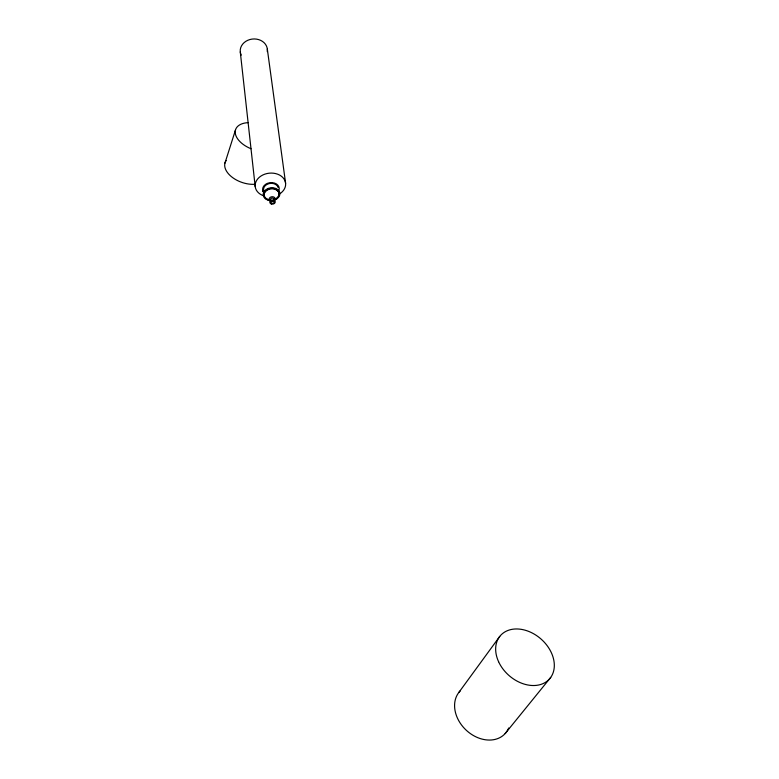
<?xml version="1.0" encoding="UTF-8"?>
<svg xmlns="http://www.w3.org/2000/svg" width="779" height="779" viewBox="0 0 779 779"><rect width="100%" height="100%" fill="white"/><g stroke="black" fill="none" stroke-linecap="round" stroke-linejoin="round"><path stroke-width="1.17" d="M263.584 190.388L263.331 191.566M279.447 194.253L279.573 193.095M224.946 163.113L235.453 130.083M263.185 190.29L263.039 191.527M458.85 692.443L499.758 636.404M505.143 733.584L550.734 677.399M267.333 49.135L285.611 183.318M240.283 51.969L255.21 186.687M250.965 148.731A22.698 13.048 19.6 0 1 235.258 133.053A22.698 13.048 19.6 0 1 248.082 122.654M255.103 184.263A22.211 13.214 19.4 0 1 231.421 176.667A22.211 13.214 19.4 0 1 226.144 160.542M263.769 195.831A15.298 11.782 -6.2 0 1 257.966 178.605A15.298 11.782 -6.2 0 1 281.209 176.093A15.298 11.782 -6.2 0 1 279.184 194.166M241.227 55.124A13.603 11.5 -4.9 0 1 252.026 39.096A13.603 11.5 -4.9 0 1 267.275 51.589M270.732 201.177A3.048 2.318 -6.3 0 1 270.245 197.33A3.048 2.318 -6.3 0 1 275.075 198.285A3.048 2.318 -6.3 0 1 271.764 201.372M270.109 200.398A7.576 5.794 -6.3 0 1 265.006 192.101A7.576 5.794 -6.3 0 1 277.129 190.417A7.576 5.794 -6.3 0 1 274.831 199.736M270.05 199.921A7.576 5.794 -6.3 0 1 264.948 191.634A7.576 5.794 -6.3 0 1 277.071 189.949A7.576 5.794 -6.3 0 1 274.773 199.268M269.894 200.534A8.384 6.417 -6.3 0 1 264.344 191.215A8.384 6.417 -6.3 0 1 277.918 189.706A8.384 6.417 -6.3 0 1 274.568 200.018M263.682 192.54A8.345 6.407 -6.3 0 1 269.904 182.695A8.345 6.407 -6.3 0 1 278.931 190.417M263.73 190.67A7.401 5.687 -6.3 0 1 269.242 183.562A7.401 5.687 -6.3 0 1 278.113 187.447M273.828 198.986A1.685 1.285 -6.3 0 1 273.809 199.628M272.572 200.593A1.685 1.285 -6.3 0 1 271.628 200.593M270.722 200.057A1.685 1.285 -6.3 0 1 271.316 198.294A1.685 1.285 -6.3 0 1 273.595 198.577M508.697 727.985A30.994 24.052 43.8 0 1 469.094 732.64A30.994 24.052 43.8 0 1 460.321 690.778M271.813 203.28A1.685 1.285 -6.4 0 0 274.208 201.888A1.685 1.285 -6.4 0 0 271.569 201.06A1.685 1.285 -6.4 0 0 271.813 203.28M271.374 203.991A2.707 2.055 -6.4 0 0 275.221 201.78A2.707 2.055 -6.4 0 0 270.985 200.446A2.707 2.055 -6.4 0 0 271.374 203.991M498.599 661.741A32.737 24.276 41.4 0 0 549.302 679.161A32.737 24.276 41.4 0 0 527.071 630.805A32.737 24.276 41.4 0 0 498.599 661.741"/></g></svg>
